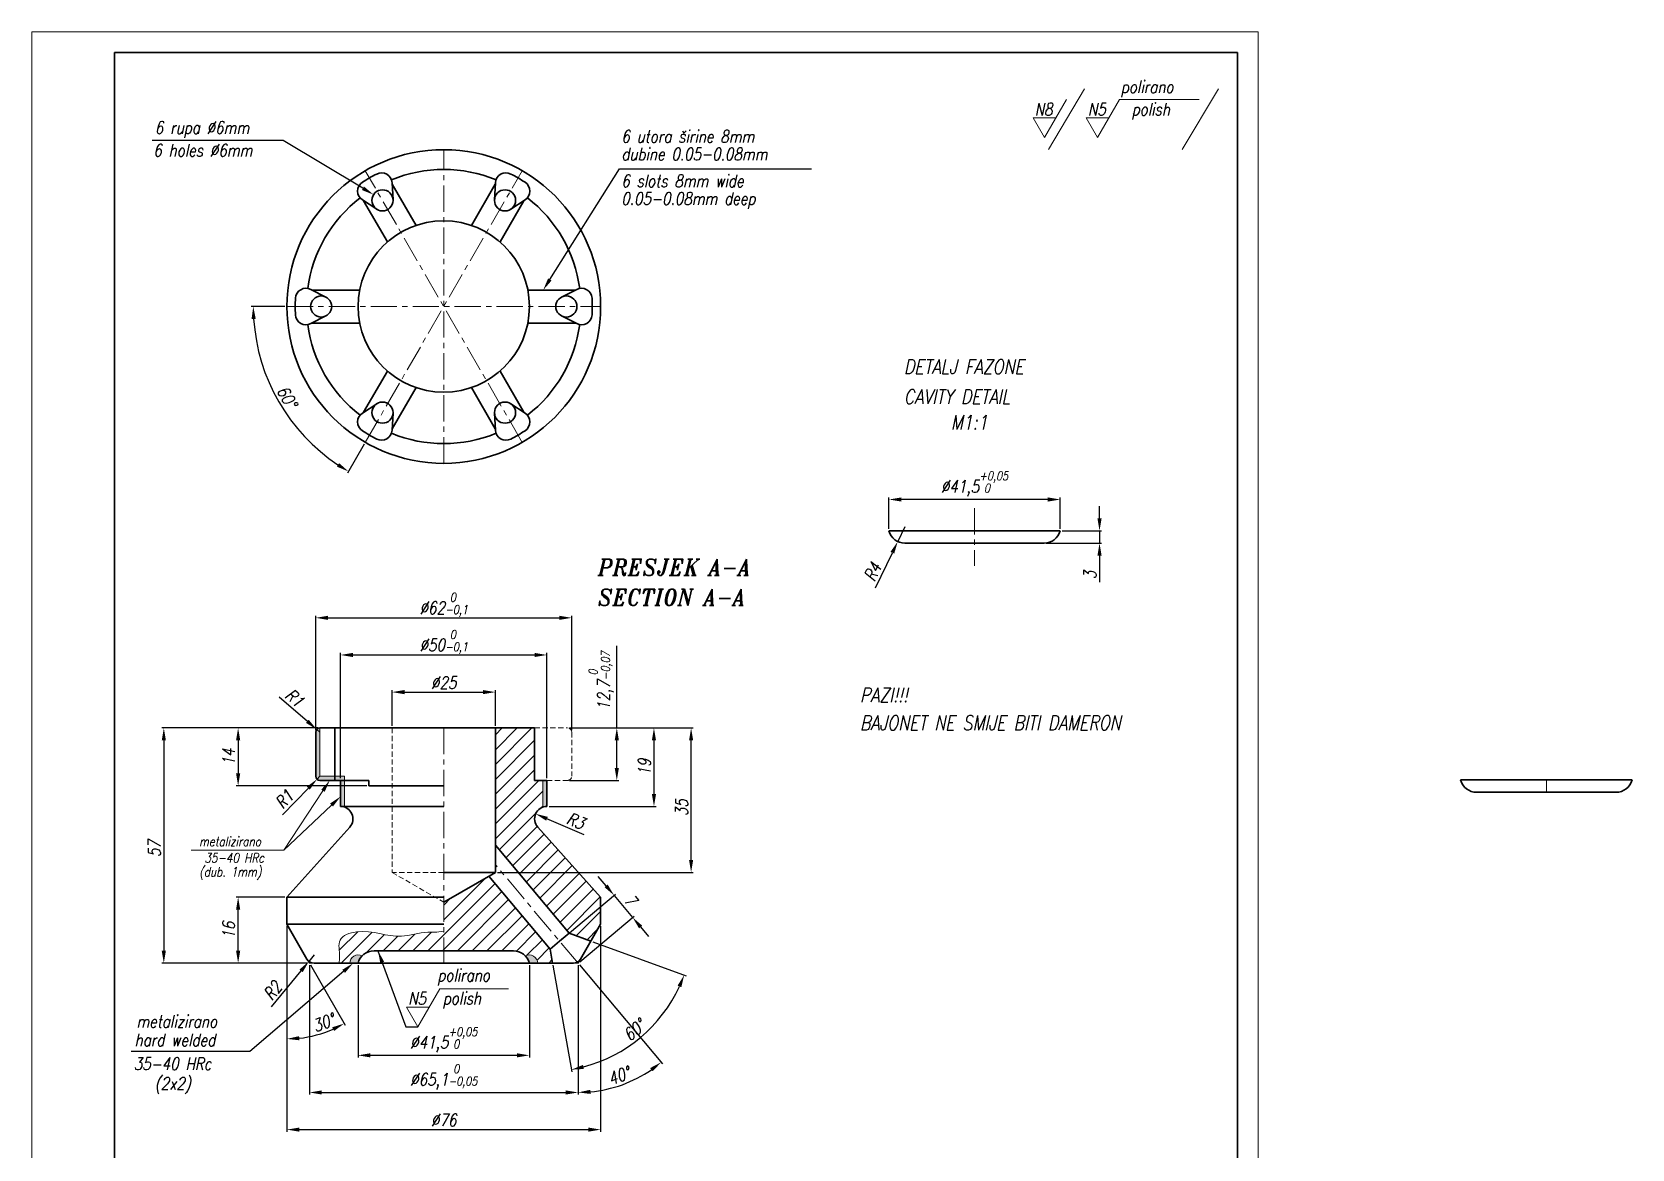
# Model space of a CAD drawing. Header units: millimetres. Extents: x 81 to 468, y 101 to 521.
# Drawn here: x 80.7 to 468.2, y 250.6 to 521.3 of the extents above; entities that cross this region are included whole.
import ezdxf
from ezdxf import colors
from ezdxf.entities.mleader import LeaderData, LeaderLine
from ezdxf.math import Vec2, Vec3

# ---------------------------------------------------------------- set-up
doc = ezdxf.new("R2010")
doc.units = ezdxf.units.MM
doc.header["$LTSCALE"] = 0.2
doc.linetypes.add('CENTER', pattern=[50.8, 31.75, -6.35, 6.35, -6.35])
doc.linetypes.add('HIDDEN', pattern=[9.525, 6.35, -3.175])
doc.layers.get('0').update_dxf_attribs({"lineweight": 15})
for name, color, linetype, lineweight in [('1', 1, 'CENTER', 15), ('2', 2, 'HIDDEN', 15), ('3', 3, 'Continuous', 35), ('8', 252, 'Continuous', 15), ('ENGLISH', 252, 'Continuous', 18)]:
    doc.layers.add(name, color=color, linetype=linetype, lineweight=lineweight)
doc.styles.add('ITALICT', font='italict', dxfattribs={"width": 0.8, "height": 3})
doc.styles.get("Standard").update_dxf_attribs({"font": 'ISOCP.SHX'})
doc.dimstyles.new('ISO-25', dxfattribs={"dimtxt": 3, "dimasz": 3, "dimexe": 0.5, "dimexo": 0.5, "dimgap": 0.8, "dimtad": 1, "dimtxsty": 'ITALICT', "dimcen": 0, "dimadec": 0, "dimazin": 0, "dimtfac": 1, "dimtmove": 0, "dimatfit": 3, "dimfxl": 1, "dimarcsym": 0})

# ---------------------------------------------------------------- blocks, each defined once
blk = doc.blocks.new('*D2')
at = {"color": 0, "lineweight": -2, "transparency": 16777216}
for p, q in [((167.89, 353.13), (167.89, 361.82)), ((170.89, 361.32), (189.89, 361.32)), ((192.89, 353.13), (192.89, 361.82))]:
    blk.add_line(p, q, dxfattribs=at)
at = {"color": 0, "transparency": 16777216}
for points in [[(170.89, 361.82), (170.89, 360.82), (167.89, 361.32)], [(189.89, 361.82), (189.89, 360.82), (192.89, 361.32)]]:
    blk.add_solid(points, dxfattribs=at)
at = {"color": 0, "transparency": 16777216, "insert": (180.39, 363.62), "char_height": 3, "attachment_point": 5, "style": 'ITALICT'}
blk.add_mtext('%%C25', dxfattribs=at)
blk = doc.blocks.new('*D3')
at = {"color": 0, "lineweight": -2, "transparency": 16777216}
for p, q in [((155.39, 340.43), (155.39, 370.82)), ((158.39, 370.32), (202.39, 370.32)), ((205.39, 340.43), (205.39, 370.82))]:
    blk.add_line(p, q, dxfattribs=at)
at = {"color": 0, "transparency": 16777216}
for points in [[(158.39, 370.82), (158.39, 369.82), (155.39, 370.32)], [(202.39, 370.82), (202.39, 369.82), (205.39, 370.32)]]:
    blk.add_solid(points, dxfattribs=at)
at = {"color": 0, "transparency": 16777216, "insert": (180.39, 373.8), "char_height": 3, "attachment_point": 5, "style": 'ITALICT'}
blk.add_mtext('%%C50{}{\\H0.71x;\\C3;\\S 0^ -0,1;}', dxfattribs=at)
blk = doc.blocks.new('*D4')
at = {"color": 0, "lineweight": -2, "transparency": 16777216}
for p, q in [((149.39, 352.13), (149.39, 379.82)), ((211.39, 352.13), (211.39, 379.82)), ((152.39, 379.32), (208.39, 379.32))]:
    blk.add_line(p, q, dxfattribs=at)
at = {"color": 0, "transparency": 16777216}
for points in [[(152.39, 379.82), (152.39, 378.82), (149.39, 379.32)], [(208.39, 379.82), (208.39, 378.82), (211.39, 379.32)]]:
    blk.add_solid(points, dxfattribs=at)
at = {"color": 0, "transparency": 16777216, "insert": (180.39, 382.8), "char_height": 3, "attachment_point": 5, "style": 'ITALICT'}
blk.add_mtext('%%C62{}{\\H0.71x;\\C3;\\S 0^ -0,1;}', dxfattribs=at)
blk = doc.blocks.new('*D5')
at = {"color": 0, "lineweight": -2, "transparency": 16777216}
for p, q in [((149.89, 352.63), (130.09, 352.63)), ((130.59, 349.63), (130.59, 341.63)), ((161.74, 338.63), (130.09, 338.63))]:
    blk.add_line(p, q, dxfattribs=at)
at = {"color": 0, "transparency": 16777216}
for points in [[(130.09, 349.63), (131.09, 349.63), (130.59, 352.63)], [(130.09, 341.63), (131.09, 341.63), (130.59, 338.63)]]:
    blk.add_solid(points, dxfattribs=at)
at = {"color": 0, "transparency": 16777216, "insert": (128.29, 345.63), "char_height": 3, "attachment_point": 5, "rotation": 90, "style": 'ITALICT'}
blk.add_mtext('14', dxfattribs=at)
blk = doc.blocks.new('*D6')
at = {"color": 0, "lineweight": -2, "transparency": 16777216}
for p, q in [((141.89, 311.63), (130.09, 311.63)), ((130.59, 298.63), (130.59, 308.63)), ((147.34, 295.63), (130.09, 295.63))]:
    blk.add_line(p, q, dxfattribs=at)
at = {"color": 0, "transparency": 16777216}
for points in [[(130.09, 308.63), (131.09, 308.63), (130.59, 311.63)], [(130.09, 298.63), (131.09, 298.63), (130.59, 295.63)]]:
    blk.add_solid(points, dxfattribs=at)
at = {"color": 0, "transparency": 16777216, "insert": (128.29, 303.63), "char_height": 3, "attachment_point": 5, "rotation": 90, "style": 'ITALICT'}
blk.add_mtext('16', dxfattribs=at)
blk = doc.blocks.new('*D7')
at = {"color": 0, "lineweight": -2, "transparency": 16777216}
for p, q in [((222.31, 352.63), (222.31, 372.52)), ((210.89, 352.63), (222.81, 352.63)), ((222.31, 342.93), (222.31, 349.63)), ((210.89, 339.93), (222.81, 339.93))]:
    blk.add_line(p, q, dxfattribs=at)
at = {"color": 0, "transparency": 16777216}
for points in [[(221.81, 349.63), (222.81, 349.63), (222.31, 352.63)], [(221.81, 342.93), (222.81, 342.93), (222.31, 339.93)]]:
    blk.add_solid(points, dxfattribs=at)
at = {"color": 0, "transparency": 16777216, "insert": (218.53, 364.07), "char_height": 3, "attachment_point": 5, "rotation": 90, "style": 'ITALICT'}
blk.add_mtext('12,7{}{\\H0.71x;\\C3;\\S 0^ -0,07;}', dxfattribs=at)
blk = doc.blocks.new('*D8')
at = {"color": 0, "lineweight": -2, "transparency": 16777216}
for p, q in [((222.81, 352.63), (231.81, 352.63)), ((231.31, 349.63), (231.31, 336.63)), ((205.89, 333.63), (231.81, 333.63))]:
    blk.add_line(p, q, dxfattribs=at)
at = {"color": 0, "transparency": 16777216}
for points in [[(230.81, 349.63), (231.81, 349.63), (231.31, 352.63)], [(230.81, 336.63), (231.81, 336.63), (231.31, 333.63)]]:
    blk.add_solid(points, dxfattribs=at)
at = {"color": 0, "transparency": 16777216, "insert": (229.01, 343.13), "char_height": 3, "attachment_point": 5, "rotation": 90, "style": 'ITALICT'}
blk.add_mtext('19', dxfattribs=at)
blk = doc.blocks.new('*D9')
at = {"color": 0, "lineweight": -2, "transparency": 16777216}
for p, q in [((149, 297.63), (147.73, 296.08)), ((138.69, 285.04), (145.83, 293.76))]:
    blk.add_line(p, q, dxfattribs=at)
at = {"color": 0, "transparency": 16777216}
blk.add_solid([(145.44, 294.08), (146.22, 293.45), (147.73, 296.08)], dxfattribs=at)
at = {"color": 0, "transparency": 16777216, "insert": (138.94, 288.97), "char_height": 3, "attachment_point": 5, "rotation": 50.6872, "style": 'ITALICT'}
blk.add_mtext('R2', dxfattribs=at)
blk = doc.blocks.new('*D10')
at = {"color": 0, "lineweight": -2, "transparency": 16777216}
for p, q in [((140.49, 360.14), (147.36, 354.24)), ((150.39, 351.63), (149.63, 352.28))]:
    blk.add_line(p, q, dxfattribs=at)
at = {"color": 0, "transparency": 16777216}
blk.add_solid([(147.68, 354.62), (147.03, 353.86), (149.63, 352.28)], dxfattribs=at)
at = {"color": 0, "transparency": 16777216, "insert": (144.28, 359.91), "char_height": 3, "attachment_point": 5, "rotation": 319.3357, "style": 'ITALICT'}
blk.add_mtext('R1', dxfattribs=at)
blk = doc.blocks.new('*D11')
at = {"color": 0, "lineweight": -2, "transparency": 16777216}
for p, q in [((141.3, 331.56), (147.61, 338.06)), ((150.39, 340.93), (149.7, 340.21))]:
    blk.add_line(p, q, dxfattribs=at)
at = {"color": 0, "transparency": 16777216}
blk.add_solid([(147.25, 338.41), (147.96, 337.71), (149.7, 340.21)], dxfattribs=at)
at = {"color": 0, "transparency": 16777216, "insert": (141.76, 335.34), "char_height": 3, "attachment_point": 5, "rotation": 45.8419, "style": 'ITALICT'}
blk.add_mtext('R1', dxfattribs=at)
blk = doc.blocks.new('*D15')
at = {"color": 0, "lineweight": -2, "transparency": 16777216}
for p, q in [((141.89, 454.75), (133.75, 454.75)), ((161.14, 421.41), (157.07, 414.36))]:
    blk.add_line(p, q, dxfattribs=at)
blk.add_arc((180.39, 454.75), 46.14, 183.726, 236.274, dxfattribs=at)
at = {"color": 0, "transparency": 16777216}
for points in [[(133.85, 451.74), (134.85, 451.77), (134.25, 454.75)], [(155.04, 416.8), (154.51, 415.95), (157.32, 414.79)]]:
    blk.add_solid(points, dxfattribs=at)
at = {"color": 0, "transparency": 16777216, "insert": (142.43, 432.83), "char_height": 3, "attachment_point": 5, "rotation": 300, "style": 'ITALICT'}
blk.add_mtext('60°', dxfattribs=at)
blk = doc.blocks.new('*D16')
at = {"color": 0, "lineweight": -2, "transparency": 16777216}
for p, q in [((147.84, 295.13), (147.84, 263.81)), ((212.94, 295.13), (212.94, 263.81)), ((150.84, 264.31), (209.94, 264.31))]:
    blk.add_line(p, q, dxfattribs=at)
at = {"color": 0, "transparency": 16777216}
for points in [[(150.84, 264.81), (150.84, 263.81), (147.84, 264.31)], [(209.94, 264.81), (209.94, 263.81), (212.94, 264.31)]]:
    blk.add_solid(points, dxfattribs=at)
at = {"color": 0, "transparency": 16777216, "insert": (180.39, 268.08), "char_height": 3, "attachment_point": 5, "style": 'ITALICT'}
blk.add_mtext('%%C65,1{}{\\H0.71x;\\C3;\\S 0^ -0,05;}', dxfattribs=at)
blk = doc.blocks.new('*D17')
at = {"color": 0, "lineweight": -2, "transparency": 16777216}
for p, q in [((142.39, 304.57), (142.39, 254.81)), ((218.39, 304.57), (218.39, 254.81)), ((145.39, 255.31), (215.39, 255.31))]:
    blk.add_line(p, q, dxfattribs=at)
at = {"color": 0, "transparency": 16777216}
for points in [[(145.39, 255.81), (145.39, 254.81), (142.39, 255.31)], [(215.39, 255.81), (215.39, 254.81), (218.39, 255.31)]]:
    blk.add_solid(points, dxfattribs=at)
at = {"color": 0, "transparency": 16777216, "insert": (180.39, 257.61), "char_height": 3, "attachment_point": 5, "style": 'ITALICT'}
blk.add_mtext('%%C76', dxfattribs=at)
blk = doc.blocks.new('*D18')
at = {"color": 0, "lineweight": -2, "transparency": 16777216}
for p, q in [((210.89, 352.63), (240.81, 352.63)), ((240.31, 320.63), (240.31, 349.63)), ((193.39, 317.63), (240.81, 317.63))]:
    blk.add_line(p, q, dxfattribs=at)
at = {"color": 0, "transparency": 16777216}
for points in [[(239.81, 349.63), (240.81, 349.63), (240.31, 352.63)], [(239.81, 320.63), (240.81, 320.63), (240.31, 317.63)]]:
    blk.add_solid(points, dxfattribs=at)
at = {"color": 0, "transparency": 16777216, "insert": (238.01, 333.3), "char_height": 3, "attachment_point": 5, "rotation": 90, "style": 'ITALICT'}
blk.add_mtext('35', dxfattribs=at)
blk = doc.blocks.new('*D19')
at = {"color": 0, "lineweight": -2, "transparency": 16777216}
for p, q in [((159.64, 295.13), (159.64, 272.81)), ((201.14, 295.13), (201.14, 272.81)), ((162.64, 273.31), (198.14, 273.31))]:
    blk.add_line(p, q, dxfattribs=at)
at = {"color": 0, "transparency": 16777216}
for points in [[(162.64, 273.81), (162.64, 272.81), (159.64, 273.31)], [(198.14, 273.81), (198.14, 272.81), (201.14, 273.31)]]:
    blk.add_solid(points, dxfattribs=at)
at = {"color": 0, "transparency": 16777216, "insert": (180.39, 277.08), "char_height": 3, "attachment_point": 5, "style": 'ITALICT'}
blk.add_mtext('%%c41,5{}{\\H0.71x;\\C3;\\S+0,05^  0;}', dxfattribs=at)
blk = doc.blocks.new('*D20')
at = {"color": 0, "lineweight": -2, "transparency": 16777216}
for p, q in [((149.89, 352.63), (112.09, 352.63)), ((112.59, 349.63), (112.59, 298.63)), ((147.34, 295.63), (112.09, 295.63))]:
    blk.add_line(p, q, dxfattribs=at)
at = {"color": 0, "transparency": 16777216}
for points in [[(112.09, 349.63), (113.09, 349.63), (112.59, 352.63)], [(112.09, 298.63), (113.09, 298.63), (112.59, 295.63)]]:
    blk.add_solid(points, dxfattribs=at)
at = {"color": 0, "transparency": 16777216, "insert": (110.29, 323.39), "char_height": 3, "attachment_point": 5, "rotation": 90, "style": 'ITALICT'}
blk.add_mtext('57', dxfattribs=at)
blk = doc.blocks.new('*D22')
at = {"color": 0, "lineweight": -2, "transparency": 16777216}
for p, q in [((216.51, 300.82), (239.1, 292.6)), ((206.84, 295.14), (211.38, 269.35))]:
    blk.add_line(p, q, dxfattribs=at)
blk.add_arc((205.1, 304.97), 35.67, 284.8197, 335.1803, dxfattribs=at)
at = {"color": 0, "transparency": 16777216}
for points in [[(237.02, 290.19), (237.94, 289.81), (238.63, 292.77)], [(214.33, 270), (214.12, 270.98), (211.3, 269.84)]]:
    blk.add_solid(points, dxfattribs=at)
at = {"color": 0, "transparency": 16777216, "insert": (226.56, 279.41), "char_height": 3, "attachment_point": 5, "rotation": 40, "style": 'ITALICT'}
blk.add_mtext('60°', dxfattribs=at)
blk = doc.blocks.new('*D23')
at = {"color": 0, "lineweight": -2, "transparency": 16777216}
for p, q in [((339.23, 403.4), (339.23, 406.4)), ((330.21, 400.4), (339.73, 400.4)), ((339.23, 400.4), (339.23, 397.4)), ((326.33, 397.4), (339.73, 397.4)), ((339.23, 394.4), (339.23, 387.97))]:
    blk.add_line(p, q, dxfattribs=at)
at = {"color": 0, "transparency": 16777216}
for points in [[(338.73, 403.4), (339.73, 403.4), (339.23, 400.4)], [(338.73, 394.4), (339.73, 394.4), (339.23, 397.4)]]:
    blk.add_solid(points, dxfattribs=at)
at = {"color": 0, "transparency": 16777216, "insert": (336.93, 389.68), "char_height": 3, "attachment_point": 5, "rotation": 90, "style": 'ITALICT'}
blk.add_mtext('3', dxfattribs=at)
blk = doc.blocks.new('*D24')
at = {"color": 0, "lineweight": -2, "transparency": 16777216}
for p, q in [((288.21, 400.9), (288.21, 408.49)), ((326.71, 407.99), (291.21, 407.99)), ((329.71, 400.9), (329.71, 408.49))]:
    blk.add_line(p, q, dxfattribs=at)
at = {"color": 0, "transparency": 16777216}
for points in [[(291.21, 408.49), (291.21, 407.49), (288.21, 407.99)], [(326.71, 408.49), (326.71, 407.49), (329.71, 407.99)]]:
    blk.add_solid(points, dxfattribs=at)
at = {"color": 0, "transparency": 16777216, "insert": (308.96, 411.76), "char_height": 3, "attachment_point": 5, "style": 'ITALICT'}
blk.add_mtext('%%c41,5{}{\\H0.71x;\\C3;\\S+0,05^  0;}', dxfattribs=at)
blk = doc.blocks.new('*D27')
at = {"color": 0, "lineweight": -2, "transparency": 16777216}
blk.add_line((214.37, 326.75), (205.39, 330.63), dxfattribs=at)
at = {"color": 0, "transparency": 16777216}
blk.add_solid([(205.59, 331.09), (205.19, 330.17), (202.64, 331.82)], dxfattribs=at)
at = {"color": 0, "transparency": 16777216, "insert": (212.35, 330.13), "char_height": 3, "attachment_point": 5, "rotation": 336.6067, "style": 'ITALICT'}
blk.add_mtext('R3', dxfattribs=at)
blk = doc.blocks.new('*D28')
at = {"color": 0, "lineweight": -2, "transparency": 16777216}
for p, q in [((219.72, 314.37), (217.79, 316.67)), ((208.83, 301.31), (222.03, 312.4)), ((221.65, 312.07), (226.15, 306.71)), ((213.33, 295.95), (226.53, 307.03)), ((228.08, 304.41), (230, 302.12))]:
    blk.add_line(p, q, dxfattribs=at)
at = {"color": 0, "transparency": 16777216}
for points in [[(220.1, 314.69), (219.34, 314.05), (221.65, 312.07)], [(228.46, 304.74), (227.69, 304.09), (226.15, 306.71)]]:
    blk.add_solid(points, dxfattribs=at)
at = {"color": 0, "transparency": 16777216, "insert": (225.66, 310.87), "char_height": 3, "attachment_point": 5, "rotation": 310, "style": 'ITALICT'}
blk.add_mtext('7', dxfattribs=at)
blk = doc.blocks.new('*D29')
at = {"color": 0, "lineweight": -2, "transparency": 16777216}
for p, q in [((142.39, 304.57), (142.39, 276.79)), ((148.09, 295.2), (156.53, 280.58))]:
    blk.add_line(p, q, dxfattribs=at)
blk.add_arc((142.39, 305.07), 27.78, 276.1908, 293.8092, dxfattribs=at)
at = {"color": 0, "transparency": 16777216}
for points in [[(153.38, 280.1), (153.83, 279.21), (156.28, 281.01)], [(145.42, 276.96), (145.36, 277.95), (142.39, 277.29)]]:
    blk.add_solid(points, dxfattribs=at)
at = {"color": 0, "transparency": 16777216, "insert": (151.32, 281.21), "char_height": 3, "attachment_point": 5, "rotation": 20.5073, "style": 'ITALICT'}
blk.add_mtext('30°', dxfattribs=at)
blk = doc.blocks.new('*D30')
at = {"color": 0, "lineweight": -2, "transparency": 16777216}
for p, q in [((212.94, 294.63), (212.94, 263.82)), ((213.26, 295.25), (233.39, 271.26))]:
    blk.add_line(p, q, dxfattribs=at)
blk.add_arc((212.94, 295.63), 31.32, 275.491, 304.509, dxfattribs=at)
at = {"color": 0, "transparency": 16777216}
for points in [[(230.38, 270.22), (230.99, 269.43), (233.07, 271.64)], [(215.96, 263.96), (215.92, 264.96), (212.94, 264.32)]]:
    blk.add_solid(points, dxfattribs=at)
at = {"color": 0, "transparency": 16777216, "insert": (222.87, 268.37), "char_height": 3, "attachment_point": 5, "rotation": 20, "style": 'ITALICT'}
blk.add_mtext('40°', dxfattribs=at)
blk = doc.blocks.new('*D31')
at = {"color": 0, "lineweight": -2, "transparency": 16777216}
for p, q in [((292.08, 401.4), (290.35, 397.79)), ((284.99, 386.61), (289.05, 395.09))]:
    blk.add_line(p, q, dxfattribs=at)
at = {"color": 0, "transparency": 16777216}
blk.add_solid([(288.6, 395.3), (289.5, 394.87), (290.35, 397.79)], dxfattribs=at)
at = {"color": 0, "transparency": 16777216, "insert": (284.3, 390.49), "char_height": 3, "attachment_point": 5, "rotation": 64.3906, "style": 'ITALICT'}
blk.add_mtext('R4', dxfattribs=at)
blk = doc.blocks.new('A$C0FD72C1E')
for p, q in [((4.36, 12.08), (-0.96, 2.86)), ((8.79, 14.65), (0, 0)), ((17.26, 12.08), (11.94, 2.86)), ((17.26, 12.08), (36.56, 12.08)), ((41.25, 14.65), (32.45, 0)), ((-3.7, 7.62), (-0.96, 2.86)), ((1.79, 7.62), (-3.7, 7.62)), ((9.19, 7.62), (11.94, 2.86)), ((14.69, 7.62), (9.19, 7.62))]:
    blk.add_line(p, q)
at = {"style": 'ITALICT', "width": 0.8}
for s, p in [('polirano', (17.55, 13.67)), ('N8', (-3.32, 8.24)), ('N5', (9.58, 8.24))]:
    blk.add_text(s, height=3, dxfattribs=at).set_placement(p)
at = {"layer": 'ENGLISH', "style": 'ITALICT', "width": 0.8}
blk.add_text('polish', height=3, dxfattribs=at).set_placement((20.16, 8.23))
blk = doc.blocks.new('A$C06FE1C3C')
for p, q in [((-9.22, 5.32), (-9.22, 21.93)), ((-9.22, 5.32), (0, 0)), ((-4.76, 2.75), (-4.76, -2.75)), ((-4.76, -2.75), (0, 0))]:
    blk.add_line(p, q)
at = {"style": 'ITALICT', "width": 0.8}
for s, p in [('polirano', (-11.02, 4.68)), ('N5', (-5.38, -2.36))]:
    blk.add_text(s, height=3, rotation=90, dxfattribs=at).set_placement(p)
at = {"layer": 'ENGLISH', "style": 'ITALICT', "width": 0.8}
blk.add_text('polish', height=3, rotation=90, dxfattribs=at).set_placement((-5.45, 6.02))

msp = doc.modelspace()

# ---------------------------------------------------------------- hatches: boundary and pattern name
h = msp.add_hatch(color=256)
h.paths.add_polyline_path([(150.392, 352.631, 0.4142136), (149.392, 351.631), (149.392, 340.931, 0.4142136), (150.392, 339.931), (154.042, 339.931), (154.042, 340.931), (150.392, 340.931)])
h.paths.add_polyline_path([(156.392, 340.931), (154.042, 340.931), (154.042, 339.931), (156.392, 339.931)])
h.paths.add_polyline_path([(156.392, 339.931), (155.392, 339.931), (155.392, 333.631), (156.392, 333.631)])
h.paths.add_polyline_path([(156.392, 333.631), (155.392, 333.631, -0.0851642), (156.392, 333.46)])
msp.add_hatch(color=256).paths.add_polyline_path([(204.392, 333.46, -0.0851642), (205.392, 333.631), (205.392, 339.931), (204.392, 339.931)])
h = msp.add_hatch(color=256)
h.dxf.hatch_style = 1
h.paths.add_polyline_path([(160.611, 297.381, 0.5712868), (157.642, 295.631), (159.642, 295.631, -0.1270167)])
h.paths.add_polyline_path([(200.174, 297.381, -0.1270167), (201.142, 295.631), (203.142, 295.631, 0.5712868)])
at = {"layer": '8'}
h = msp.add_hatch(dxfattribs=at)
h.set_pattern_fill('ANSI31', color=256, scale=0.8)
h.paths.add_polyline_path([(203.158, 328.629, -0.5339319), (204.392, 333.46), (204.392, 339.931), (202.392, 339.931), (202.392, 352.631), (192.892, 352.631), (192.892, 324.193), (210.741, 302.922), (216.039, 300.994), (218.392, 305.071), (218.392, 311.631)])
h.paths.add_polyline_path([(191.325, 316.726), (180.392, 310.414), (180.392, 298.631), (197.269, 298.631, -0.2060321), (200.174, 297.381, -0.5712868), (203.142, 295.631), (206.75, 295.631), (206.145, 299.065)])
edge = h.paths.add_edge_path()
edge.add_spline(control_points=[(180.392, 303.418), (178.694, 303.058), (175.481, 303.475), (168.586, 300.918), (161.931, 304.45), (154.28, 301.866), (155.337, 298.003), (155.091, 296.142), (154.984, 295.631)], knot_values=[2.1159369, 2.1159369, 2.1159369, 2.1159369, 5.3344205, 11.8555464, 22.7540467, 27.2257369, 31.226306, 32.7906468, 32.7906468, 32.7906468, 32.7906468], degree=3, periodic=0)
edge.add_line((154.984, 295.631), (157.642, 295.631))
edge.add_arc((159.642, 295.631), 2, 61.04498, 180, ccw=False)
edge.add_arc((163.515, 294.631), 4, 90, 136.56746, ccw=False)
edge.add_line((163.515, 298.631), (180.392, 298.631))
edge.add_line((180.392, 298.631), (180.392, 303.418))

# ---------------------------------------------------------------- linework, layer by layer
for p, q in [((377.661, 521.271), (80.661, 521.271)), ((80.661, 521.271), (80.661, 101.271)), ((377.661, 101.271), (377.661, 521.271)), ((150.392, 352.631), (150.392, 340.931)), ((151.133, 337.424), (141.681, 323.047)), ((156.392, 340.931), (150.392, 340.931)), ((156.392, 340.931), (156.392, 333.46)), ((204.392, 339.931), (204.392, 333.46)), ((447.455, 340.046), (447.455, 337.046)), ((153.213, 333.959), (141.681, 323.047)), ((141.681, 323.047), (119.233, 323.047)), ((141.681, 323.047), (137.481, 323.047)), ((141.681, 323.047), (138.681, 323.047))]:
    msp.add_line(p, q)
for centre, start, end in [((159.642, 295.631), 61.04498, 180), ((201.142, 295.631), 0, 118.95502)]:
    msp.add_arc(centre, 2, start, end)
msp.add_open_spline([(180.392, 303.418), (178.694, 303.058), (175.481, 303.475), (168.586, 300.918), (161.931, 304.45), (154.28, 301.866), (155.337, 298.003), (155.091, 296.142), (154.984, 295.631)], degree=3, knots=[2.1159369, 2.1159369, 2.1159369, 2.1159369, 5.3344205, 11.8555464, 22.7540467, 27.2257369, 31.226306, 32.7906468, 32.7906468, 32.7906468, 32.7906468])
for points in [[(150.715, 337.699), (151.551, 337.15), (152.781, 339.931)], [(152.87, 334.322), (153.557, 333.596), (155.392, 336.021)]]:
    msp.add_solid(points)
at = {"layer": '1'}
for p, q in [((180.392, 416.751), (180.392, 492.751)), ((161.392, 421.842), (199.392, 487.66)), ((199.392, 421.842), (161.392, 487.66)), ((142.392, 454.751), (218.392, 454.751)), ((308.956, 405.898), (308.956, 391.898)), ((180.392, 352.631), (180.392, 295.631)), ((212.942, 295.631), (192.892, 319.526))]:
    msp.add_line(p, q, dxfattribs=at)
at = {"layer": '2'}
for p, q in [((167.892, 352.631), (167.892, 317.631)), ((202.392, 352.631), (210.392, 352.631)), ((211.392, 351.631), (211.392, 340.931)), ((205.392, 339.931), (210.392, 339.931)), ((180.392, 317.631), (167.892, 317.631)), ((167.892, 317.631), (180.392, 310.414)), ((147.265, 296.631), (147.842, 295.631)), ((148.997, 295.631), (147.842, 295.631)), ((211.788, 295.631), (212.942, 295.631)), ((213.52, 296.631), (212.942, 295.631))]:
    msp.add_line(p, q, dxfattribs=at)
for centre, start, end in [((210.392, 351.631), 0, 90), ((210.392, 340.931), 270, 0)]:
    msp.add_arc(centre, 1, start, end, dxfattribs=at)
at = {"layer": '3'}
for p, q in [((100.661, 516.271), (100.661, 106.271)), ((372.661, 516.271), (100.661, 516.271)), ((372.661, 106.271), (372.661, 516.271)), ((168.105, 480.602), (167.883, 484.711)), ((192.68, 480.602), (192.902, 484.711)), ((164.148, 478.318), (160.701, 480.564)), ((173.676, 474.384), (167.9, 484.388)), ((187.109, 474.384), (192.884, 484.388)), ((196.637, 478.318), (200.084, 480.564)), ((166.748, 470.384), (160.972, 480.388)), ((194.037, 470.384), (199.813, 480.388)), ((151.861, 457.035), (148.192, 458.897)), ((160.032, 458.751), (148.48, 458.751)), ((200.753, 458.751), (212.305, 458.751)), ((208.924, 457.035), (212.593, 458.897)), ((151.861, 452.466), (148.192, 450.604)), ((160.032, 450.751), (148.48, 450.751)), ((200.753, 450.751), (212.305, 450.751)), ((208.924, 452.466), (212.593, 450.604)), ((166.748, 439.118), (160.972, 429.114)), ((194.037, 439.118), (199.813, 429.114)), ((173.676, 435.118), (167.9, 425.114)), ((187.109, 435.118), (192.884, 425.114)), ((164.148, 431.184), (160.701, 428.937)), ((196.637, 431.184), (200.084, 428.937)), ((168.105, 428.899), (167.883, 424.791)), ((192.68, 428.899), (192.902, 424.791)), ((288.206, 400.398), (308.956, 400.398)), ((329.706, 400.398), (308.956, 400.398)), ((308.956, 397.398), (292.079, 397.398)), ((308.956, 397.398), (325.833, 397.398)), ((149.392, 351.631), (149.392, 340.931)), ((180.392, 352.631), (150.392, 352.631)), ((154.042, 339.931), (154.042, 352.631)), ((180.392, 352.631), (202.392, 352.631)), ((192.892, 352.631), (192.892, 317.631)), ((202.392, 352.631), (202.392, 339.931)), ((162.236, 339.931), (150.392, 339.931)), ((155.392, 339.931), (155.392, 333.631)), ((162.236, 339.931), (162.236, 338.631)), ((180.392, 338.631), (162.236, 338.631)), ((202.392, 339.931), (205.392, 339.931)), ((205.392, 339.931), (205.392, 333.631)), ((426.705, 340.046), (447.455, 340.046)), ((468.205, 340.046), (447.455, 340.046)), ((155.392, 333.631), (166.392, 333.631)), ((155.392, 333.631), (180.392, 333.631)), ((447.455, 337.046), (430.578, 337.046)), ((447.455, 337.046), (464.332, 337.046)), ((142.392, 311.631), (157.626, 328.629)), ((218.392, 311.631), (203.158, 328.629)), ((210.741, 302.922), (192.892, 324.193)), ((180.392, 317.631), (192.892, 317.631)), ((192.892, 317.631), (180.392, 310.414)), ((206.145, 299.065), (191.325, 316.726)), ((142.392, 311.631), (142.392, 305.071)), ((178.285, 311.631), (142.392, 311.631)), ((180.392, 311.631), (142.392, 311.631)), ((218.392, 311.631), (218.392, 305.071)), ((142.392, 305.071), (147.265, 296.631)), ((142.392, 305.071), (180.392, 305.071)), ((208.443, 300.994), (210.741, 302.922)), ((210.741, 302.922), (216.039, 300.994)), ((218.392, 305.071), (213.52, 296.631)), ((180.392, 298.631), (163.515, 298.631)), ((180.392, 298.631), (197.269, 298.631)), ((208.443, 300.994), (206.145, 299.065)), ((206.145, 299.065), (206.75, 295.631)), ((180.392, 295.631), (148.997, 295.631)), ((180.392, 295.631), (211.788, 295.631))]:
    msp.add_line(p, q, dxfattribs=at)
for centre, radius in [((180.392, 454.751), 38), ((165.547, 480.464), 2.562), ((195.238, 480.464), 2.562), ((180.392, 454.751), 20.75), ((150.701, 454.751), 2.562), ((210.084, 454.751), 2.562), ((165.547, 429.038), 2.562), ((195.238, 429.038), 2.562)]:
    msp.add_circle(centre, radius, dxfattribs=at)
for centre, radius, start, end in [((162.1, 482.711), 2.562, 123.19473, 236.90733), ((180.392, 454.751), 35.974, 116.80527, 123.19473), ((165.325, 484.573), 2.562, 3.09267, 116.80527), ((180.392, 454.751), 33.218, 67.58897, 112.41103), ((195.46, 484.573), 2.562, 63.19473, 176.90733), ((180.392, 454.751), 35.974, 56.80527, 63.19473), ((198.685, 482.711), 2.562, 303.09267, 56.80527), ((180.392, 454.751), 33.218, 127.58897, 172.41103), ((180.392, 454.751), 33.218, 7.58897, 52.41103), ((147.032, 456.613), 2.562, 63.09267, 176.80527), ((213.753, 456.613), 2.562, 3.19473, 116.90733), ((180.392, 454.751), 35.974, 176.80527, 183.19473), ((180.392, 454.751), 35.974, 356.80527, 3.19473), ((147.032, 452.889), 2.562, 183.19473, 296.90733), ((180.392, 454.751), 33.218, 187.58897, 232.41103), ((180.392, 454.751), 33.218, 307.58897, 352.41103), ((213.753, 452.889), 2.562, 243.09267, 356.80527), ((162.1, 426.791), 2.562, 123.09267, 236.80527), ((198.685, 426.791), 2.562, 303.19473, 56.90733), ((180.392, 454.751), 35.974, 236.80527, 243.19473), ((165.325, 424.929), 2.562, 243.19473, 356.90733), ((180.392, 454.751), 33.218, 247.58897, 292.41103), ((195.46, 424.929), 2.562, 183.09267, 296.80527), ((180.392, 454.751), 35.974, 296.80527, 303.19473), ((292.079, 401.398), 4, 194.47751, 270), ((325.833, 401.398), 4, 270, 345.52249), ((150.392, 351.631), 1, 90, 180), ((150.392, 340.931), 1, 180, 270), ((430.578, 341.046), 4, 194.47751, 270), ((464.332, 341.046), 4, 270, 345.52249), ((155.392, 330.631), 3, 318.13205, 90), ((205.392, 330.631), 3, 90, 221.86795), ((163.515, 294.631), 4, 90, 165.52249), ((197.269, 294.631), 4, 14.47751, 90), ((148.997, 297.631), 2, 210, 270), ((211.788, 297.631), 2, 270, 330)]:
    msp.add_arc(centre, radius, start, end, dxfattribs=at)

# ---------------------------------------------------------------- block references
msp.add_blockref('A$C0FD72C1E', (326.835, 492.824))
at = {"rotation": 270}
msp.add_blockref('A$C06FE1C3C', (174.141, 280.215), dxfattribs=at)

# ---------------------------------------------------------------- texts
at = {"style": 'ITALICT', "width": 0.8}
for s, height, p in [('6 rupa %%C6mm', 3, (110.412, 496.617)), ('6 utora širine 8mm', 3, (223.398, 494.454)), ('dubine 0.05-0.08mm', 3, (223.398, 490.181)), ('DETALJ FAZONE', 3.5, (291.845, 438.417)), ('M1:1', 3.5, (303.222, 424.928)), ('PAZI!!!', 3.5, (281.211, 358.87)), ('BAJONET NE SMIJE BITI DAMERON', 3.5, (281.211, 352.133)), ('metalizirano', 2.3, (121.14, 323.976)), ('35-40 HRc', 2.3, (122.44, 319.997)), ('(dub. 1mm)', 2.3, (121.177, 316.618)), ('metalizirano', 3, (105.95, 280.028)), ('35-40 HRc', 3, (105.3, 269.756)), ('(2x2)', 3, (110.385, 265.002))]:
    msp.add_text(s, height=height, dxfattribs=at).set_placement(p)
at = {"linetype": 'Continuous', "style": 'ITALICT', "width": 0.9}
msp.add_text('PRESJEK A-A', height=4, dxfattribs=at).set_placement((217.751, 389.554))
at = {"layer": 'ENGLISH', "style": 'ITALICT', "width": 0.8}
for s, height, p in [('6 holes %%C6mm', 3, (110.05, 491.091)), ('6 slots 8mm wide', 3, (223.398, 483.688)), ('0.05-0.08mm deep', 3, (223.398, 479.415)), ('CAVITY DETAIL', 3.5, (291.845, 431.144)), ('hard welded', 3, (105.514, 275.513))]:
    msp.add_text(s, height=height, dxfattribs=at).set_placement(p)
at = {"layer": 'ENGLISH', "linetype": 'Continuous', "style": 'ITALICT', "width": 0.9}
msp.add_text('SECTION A-A', height=4, dxfattribs=at).set_placement((217.751, 382.273))

# ---------------------------------------------------------------- dimensions: what is measured, and where the dimension line sits
for base, line1, line2, picture, middle in [((137.035, 438.97), ((161.392, 421.842), (199.392, 487.66)), ((142.392, 454.751), (218.392, 454.751)), '*D15', (142.425, 432.831)), ((220.164, 265.16), ((212.942, 295.631), (212.942, 295.131)), ((212.942, 295.631), (192.892, 319.526)), '*D30', (222.866, 268.366)), ((222.94, 274.08), ((206.145, 299.065), (206.75, 295.631)), ((210.741, 302.922), (216.039, 300.994)), '*D22', (226.555, 279.408))]:
    dim = msp.add_angular_dim_2l(base=base, line1=line1, line2=line2, dimstyle='ISO-25')
    dim.commit()
    dim.dimension.update_dxf_attribs({"geometry": picture, "text_midpoint": middle})
for base, p1, p2, text, override, picture, middle in [((288.206, 407.99), (329.706, 400.398), (288.206, 400.398), '%%c<>{}{\\H0.71x;\\C3;\\S+0,05^  0;}', {"dimtp": 0.05, "dimtm": 0, "dimtdec": 2, "dimtzin": 8}, '*D24', (308.956, 411.764)), ((192.892, 361.315), (167.892, 352.631), (192.892, 352.631), '%%C<>', {"dimtmove": 0}, '*D2', (180.392, 363.615)), ((201.142, 273.31), (159.642, 295.631), (201.142, 295.631), '<>{}{\\H0.71x;\\C3;\\S+0,05^  0;}', {"dimpost": '%%c<>', "dimtp": 0.05, "dimtm": 0, "dimtdec": 2, "dimtmove": 0, "dimtzin": 8}, '*D19', (180.392, 277.083))]:
    dim = msp.add_linear_dim(base=base, p1=p1, p2=p2, text=text, dimstyle='ISO-25', override=override)
    dim.commit()
    dim.dimension.update_dxf_attribs({"geometry": picture, "text_midpoint": middle})
for base, p1, p2, picture, middle in [((339.229, 397.398), (329.706, 400.398), (325.833, 397.398), '*D23', (336.929, 389.683)), ((130.586, 311.631), (147.842, 295.631), (142.392, 311.631), '*D6', (128.286, 303.631))]:
    dim = msp.add_linear_dim(base=base, p1=p1, p2=p2, angle=90, dimstyle='ISO-25')
    dim.commit()
    dim.dimension.update_dxf_attribs({"geometry": picture, "text_midpoint": middle})
for center, mpoint, picture, middle in [((292.079, 401.398), (290.35, 397.791), '*D31', (284.3, 390.489)), ((150.392, 351.631), (149.634, 352.283), '*D10', (144.284, 359.911)), ((150.392, 340.931), (149.696, 340.214), '*D11', (141.756, 335.339))]:
    dim = msp.add_radius_dim(center=center, mpoint=mpoint, dimstyle='ISO-25')
    dim.commit()
    dim.dimension.update_dxf_attribs({"geometry": picture, "text_midpoint": middle})
for base, p1, p2, text, override, picture, middle in [((211.392, 379.315), (149.392, 351.631), (211.392, 351.631), '%%C<>{}{\\H0.71x;\\C3;\\S 0^ -0,1;}', {"dimtp": 0, "dimtm": 0.1, "dimtdec": 2, "dimtmove": 0, "dimtzin": 8}, '*D4', (180.392, 379.315)), ((205.392, 370.315), (155.392, 339.931), (205.392, 339.931), '%%C<>{}{\\H0.71x;\\C3;\\S 0^ -0,1;}', {"dimtol": 0, "dimlim": 0, "dimtp": 0, "dimtm": 0, "dimtfac": 1, "dimtdec": 2, "dimtmove": 0, "dimtolj": 0, "dimtzin": 8}, '*D3', (180.392, 370.315)), ((218.392, 255.31), (142.392, 305.071), (218.392, 305.071), '%%C<>', {"dimtmove": 0}, '*D17', (180.392, 255.31)), ((212.942, 264.31), (147.842, 295.631), (212.942, 295.631), '%%C<>{}{\\H0.71x;\\C3;\\S 0^ -0,05;}', {"dimtp": 0, "dimtm": 0.05, "dimtdec": 2, "dimtmove": 0, "dimtzin": 8}, '*D16', (180.392, 264.31))]:
    dim = msp.add_linear_dim(base=base, p1=p1, p2=p2, text=text, dimstyle='ISO-25', override=override)
    dim.commit()
    dim.dimension.update_dxf_attribs({"geometry": picture, "text_midpoint": middle, "dimtype": 160})
dim = msp.add_linear_dim(base=(222.307, 352.631), p1=(210.392, 339.931), p2=(210.392, 352.631), angle=90, text='<>{}{\\H0.71x;\\C3;\\S 0^ -0,07;}', dimstyle='ISO-25', override={"dimtp": 0, "dimtm": 0.07, "dimtdec": 2, "dimtmove": 0, "dimtzin": 8})
dim.commit()
dim.dimension.update_dxf_attribs({"geometry": '*D7', "text_midpoint": (218.534, 364.074)})
for base, p1, p2, picture, middle in [((112.586, 295.631), (150.392, 352.631), (147.842, 295.631), '*D20', (112.586, 323.39)), ((240.307, 352.631), (192.892, 317.631), (210.392, 352.631), '*D18', (240.307, 333.296)), ((231.307, 333.631), (222.307, 352.631), (205.392, 333.631), '*D8', (231.307, 343.131))]:
    dim = msp.add_linear_dim(base=base, p1=p1, p2=p2, angle=90, dimstyle='ISO-25', override={"dimtmove": 0})
    dim.commit()
    dim.dimension.update_dxf_attribs({"geometry": picture, "text_midpoint": middle, "dimtype": 160})
dim = msp.add_linear_dim(base=(130.586, 338.631), p1=(150.392, 352.631), p2=(162.236, 338.631), angle=90, dimstyle='ISO-25', override={"dimtmove": 0})
dim.commit()
dim.dimension.update_dxf_attribs({"geometry": '*D5', "text_midpoint": (128.286, 345.631)})
dim = msp.add_radius_dim(center=(205.392, 330.631), mpoint=(202.639, 331.822), dimstyle='ISO-25', override={"dimtmove": 1})
dim.commit()
dim.dimension.update_dxf_attribs({"geometry": '*D27', "text_midpoint": (211.435, 328.017), "dimtype": 164})
dim = msp.add_aligned_dim(p1=(208.443, 300.994), p2=(212.942, 295.631), distance=17.239, dimstyle='ISO-25')
dim.commit()
dim.dimension.update_dxf_attribs({"geometry": '*D28', "text_midpoint": (225.66, 310.872)})
dim = msp.add_angular_dim_2l(base=(147.216, 277.714), line1=((147.265, 296.631), (147.842, 295.631)), line2=((142.392, 311.631), (142.392, 305.071)), dimstyle='ISO-25')
dim.commit()
dim.dimension.update_dxf_attribs({"geometry": '*D29', "text_midpoint": (152.124, 279.053), "dimtype": 162})
dim = msp.add_radius_dim(center=(148.997, 297.631), mpoint=(147.73, 296.084), dimstyle='ISO-25')
dim.commit()
dim.dimension.update_dxf_attribs({"geometry": '*D9', "text_midpoint": (140.715, 287.517), "dimtype": 164})

# ---------------------------------------------------------------- leaders
msp.add_leader([(164.462, 298.631), (171.228, 280.215), (174.141, 280.215)], dimstyle='ISO-25', override={"dimasz": 3, "dimgap": 0.6, "dimtad": 0})
ml = msp.add_multileader_mtext('Standard')
ml.set_content('', color=256)
ml.set_leader_properties()
ml.build(insert=Vec2(0, 0))
ml.multileader.update_dxf_attribs({"text_right_attachment_type": 6, "dogleg_length": 0.36, "arrow_head_size": 3})
ctx = ml.context
ctx.base_point, ctx.arrow_head_size, ctx.plane_origin = Vec3(107.785, 496.982), 3, Vec3(174.932, 442.989)
ctx.right_attachment, ctx.text_align_type = 6, 2
notes = []
notes.append((ctx, [(0, (1, 1, 0), (141.497, 494.982), (-1, 0), 29.713, [(0, [(163.397, 481.857)], 0, [])])]))
ctx.mtext.insert, ctx.mtext.alignment, ctx.mtext.flow_direction = Vec3(109.785, 498.982), 3, 5
ml = msp.add_multileader_mtext('Standard')
ml.set_content('', color=256)
ml.set_leader_properties()
ml.build(insert=Vec2(0, 0))
ml.multileader.update_dxf_attribs({"text_right_attachment_type": 6, "dogleg_length": 0.36, "arrow_head_size": 3})
ctx = ml.context
ctx.base_point, ctx.arrow_head_size, ctx.plane_origin = Vec3(269.464, 488.149), 3, Vec3(189.49, 436.157)
ctx.right_attachment = 6
notes.append((ctx, [(0, (1, 1, 0), (222.924, 488.149), (1, 0), 46.539, [(0, [(204.491, 458.751)], 0, [])])]))
ctx.mtext.insert, ctx.mtext.flow_direction = Vec3(271.464, 490.149), 5
ml = msp.add_multileader_mtext('Standard')
ml.set_content('', color=256)
ml.set_leader_properties()
ml.build(insert=Vec2(0, 0))
ml.multileader.update_dxf_attribs({"text_right_attachment_type": 6, "dogleg_length": 0.36, "arrow_head_size": 3})
ctx = ml.context
ctx.base_point, ctx.arrow_head_size, ctx.plane_origin = Vec3(100.694, 276.22), 3, Vec3(166.861, 222.227)
ctx.right_attachment, ctx.text_align_type = 6, 2
notes.append((ctx, [(0, (1, 1, 0), (133.426, 274.22), (-1, 0), 28.732, [(0, [(158.44, 295.631)], 0, [])])]))
ctx.mtext.insert, ctx.mtext.text_direction, ctx.mtext.alignment, ctx.mtext.flow_direction, ctx.mtext.extrusion = Vec3(102.694, 278.22), Vec3(-1, 0), 3, 5, Vec3(0, 0, -1)
for ctx, leaders in notes:
    for number, flags, end, landing, length, lines in leaders:
        leader = LeaderData()
        leader.index, (leader.has_last_leader_line, leader.has_dogleg_vector, leader.attachment_direction) = number, flags
        leader.last_leader_point, leader.dogleg_vector, leader.dogleg_length = Vec3(end), Vec3(landing), length
        for number, points, colour, breaks in lines:
            line = LeaderLine()
            line.index, line.vertices, line.color, line.breaks = number, Vec3.list(points), colors.encode_raw_color(colour), breaks
            leader.lines.append(line)
        ctx.leaders.append(leader)

doc.saveas('drawing.dxf')
